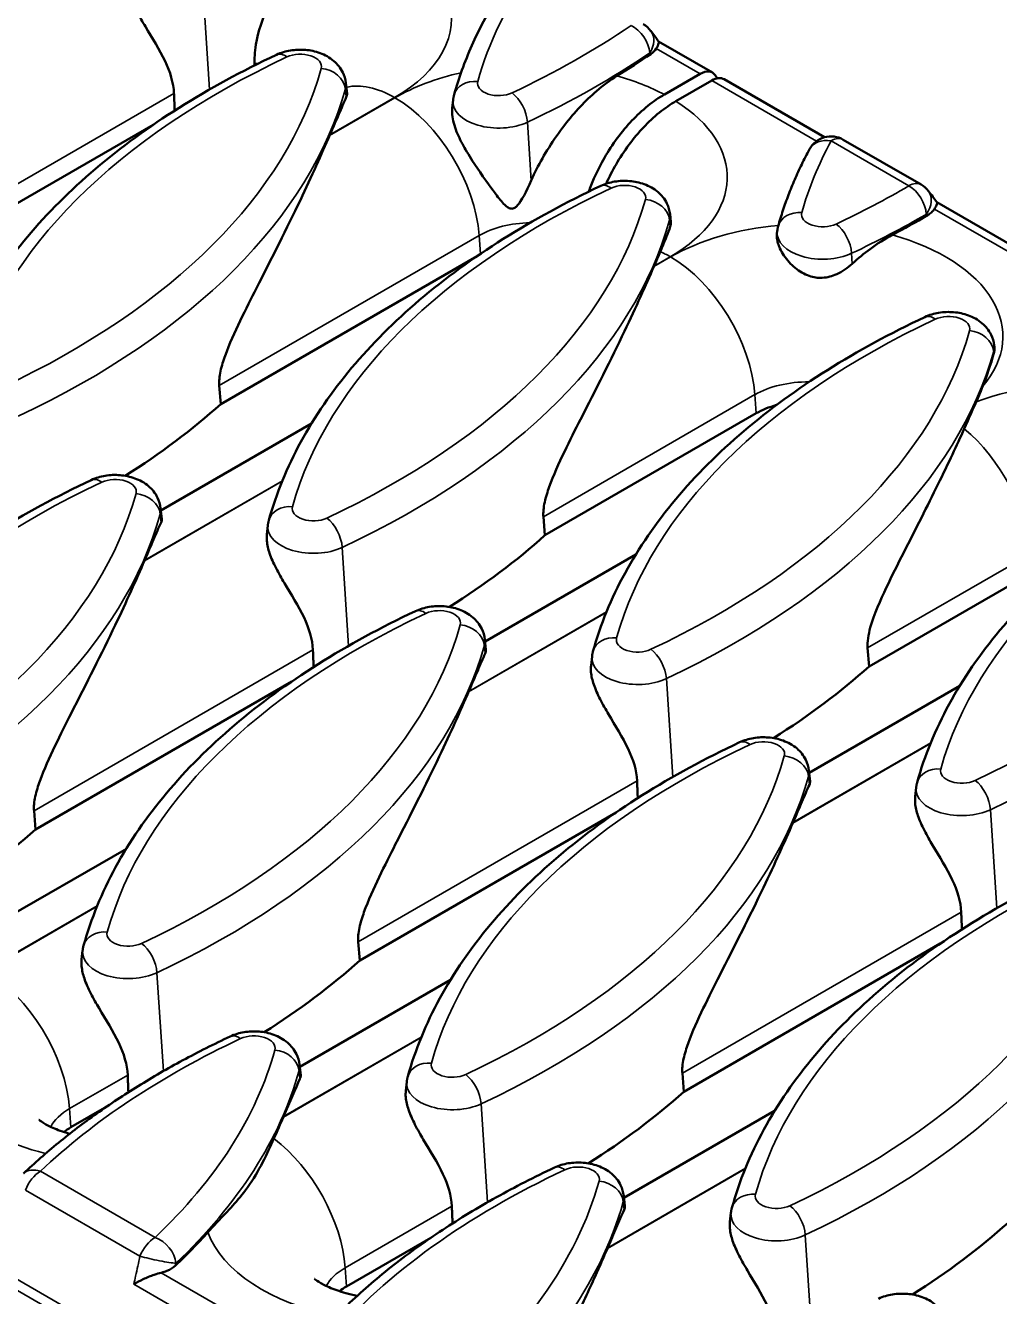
# Model space of a CAD drawing. Header units: millimetres. Extents: x 0 to 1485, y 0 to 1050.
# Drawn here: x 260.83 to 290.58, y 192.82 to 231.64 of the extents above; entities that cross this region are included whole.
import ezdxf

# ---------------------------------------------------------------- set-up
doc = ezdxf.new("R2010")
doc.units = ezdxf.units.MM
doc.header["$LTSCALE"] = 2.5
doc.layers.add('Sichtbar (ISO)', color=7, linetype='Continuous', lineweight=50)
doc.layers.add('Sichtbar schmal (ISO)', color=7, linetype='Continuous', lineweight=35)

msp = doc.modelspace()

# ---------------------------------------------------------------- linework, layer by layer
at = {"layer": 'Sichtbar (ISO)'}
for p, q in [((281.815, 230.198), (280.166, 231.15)), ((270.62, 229.877), (270.654, 229.56)), ((280.345, 229.529), (281.44, 230.161)), ((281.794, 229.957), (280.699, 229.325)), ((281.899, 230.12), (281.967, 230.023)), ((285.236, 228.223), (282.169, 229.994)), ((273.893, 229.359), (273.868, 229.123)), ((264.73, 228.6), (256.899, 224.079)), ((285.811, 228.15), (288.189, 226.777)), ((294.517, 222.864), (288.669, 226.241)), ((280.52, 225.872), (280.545, 225.639)), ((283.793, 225.354), (283.785, 225.284)), ((274.629, 224.595), (266.798, 220.074)), ((290.419, 221.868), (290.425, 221.809)), ((266.798, 220.074), (266.753, 220.641)), ((283.149, 219.794), (276.698, 216.07)), ((264.97, 216.828), (269.572, 219.485)), ((264.963, 216.891), (264.997, 216.574)), ((276.698, 216.07), (276.652, 216.637)), ((268.236, 216.372), (268.207, 216.098)), ((274.869, 212.824), (279.471, 215.48)), ((291.567, 214.934), (286.597, 212.065)), ((274.863, 212.886), (274.897, 212.569)), ((278.136, 212.368), (278.106, 212.093)), ((286.597, 212.065), (286.552, 212.632)), ((268.972, 211.609), (261.142, 207.088)), ((284.769, 208.819), (289.371, 211.476)), ((284.762, 208.882), (284.796, 208.564)), ((288.035, 208.363), (288.006, 208.088)), ((261.142, 207.088), (261.096, 207.655)), ((278.872, 207.605), (271.041, 203.084)), ((259.313, 203.842), (263.915, 206.499)), ((271.041, 203.084), (270.995, 203.65)), ((288.771, 203.6), (280.941, 199.079)), ((262.579, 203.386), (262.55, 203.111)), ((269.213, 199.837), (273.814, 202.494)), ((269.206, 199.9), (269.24, 199.583)), ((280.941, 199.079), (280.895, 199.646)), ((272.479, 199.382), (272.449, 199.107)), ((263.315, 198.623), (262.222, 197.992)), ((279.112, 195.833), (283.714, 198.489)), ((279.105, 195.895), (279.139, 195.578)), ((282.378, 195.377), (282.349, 195.102)), ((273.215, 194.618), (270.64, 193.132))]:
    msp.add_line(p, q, dxfattribs=at)
for centre, start, end in [((279.328, 231.026), 36.1438, 60), ((285.436, 227.5), 60, 151.6433), ((287.814, 226.127), 37.2261, 60)]:
    msp.add_arc(centre, 0.75, start, end, dxfattribs=at)
for centre, major_axis, ratio, start_param, end_param in [((201.866, 274.884), (87.587, -70.08), 0.214138, 0.662154, 0.667728), ((258.461, 241.197), (28.061, 0), 0.57735, 5.528256, 5.583454), ((281.44, 229.548), (0.375, 0.65), 0.57735, 6.021386, 7.068583), ((281.794, 229.344), (0.375, 0.65), 0.57735, 0, 0.785398), ((242.905, 232.215), (28.061, 0), 0.57735, 6.037665, 6.038748), ((212.63, 267.539), (86.895, -69.628), 0.213565, 0.699971, 0.705769), ((268.361, 237.192), (28.061, 0), 0.57735, 5.453385, 5.506639), ((252.805, 228.21), (28.061, 0), 0.57735, 6.037665, 6.038748), ((262.704, 224.206), (28.061, 0), 0.57735, 6.029509, 6.060074), ((242.905, 228.949), (28.411, 0), 0.57735, 5.542918, 5.711515), ((284.74, 218.876), (-2.25, 0), 0.57735, 5.157194, 5.497787), ((252.805, 224.944), (28.411, 0), 0.57735, 5.542918, 5.711515), ((237.248, 219.229), (28.061, 0), 0.57735, 6.037665, 6.038748), ((262.704, 220.94), (28.411, 0), 0.57735, 5.542918, 5.711515), ((247.148, 215.224), (28.061, 0), 0.57735, 6.037665, 6.038748), ((257.047, 211.219), (28.061, 0), 0.57735, 6.037665, 6.038748), ((237.248, 215.963), (28.411, 0), 0.57735, 5.542918, 5.711515), ((247.148, 211.958), (28.411, 0), 0.57735, 5.542918, 5.711515), ((257.047, 207.953), (28.411, 0), 0.57735, 5.542918, 5.711515), ((263.813, 197.074), (-2.25, 0), 0.57735, 5.497787, 5.645887), ((241.491, 202.238), (28.061, 0), 0.57735, 6.037665, 6.038748), ((266.947, 203.949), (28.411, 0), 0.57735, 5.542918, 5.711515), ((241.491, 202.238), (28.061, 0), 0.57735, 5.733068, 5.805354), ((251.39, 198.233), (28.061, 0), 0.57735, 6.037665, 6.038748), ((272.231, 192.213), (-2.25, 0), 0.57735, 5.497787, 5.645887)]:
    msp.add_ellipse(centre, major_axis=major_axis, ratio=ratio, start_param=start_param, end_param=end_param, dxfattribs=at)
for points, knots in [([(267.832, 230.474), (267.829, 230.556), (267.83, 230.639), (267.841, 230.832), (267.854, 230.941), (267.938, 231.446), (268.076, 231.857), (268.462, 232.735), (268.756, 233.249), (269.389, 234.107), (269.696, 234.447), (270.122, 234.821), (270.236, 234.911), (270.348, 234.991)], [-1.389277, -1.389277, -1.389277, -1.389277, -1.324726, -1.324726, -1.243618, -1.243618, -0.955277, -0.955277, -0.588342, -0.588342, -0.290345, -0.290345, -0.182575, -0.182575, -0.182575, -0.182575]), ([(263.964, 233.088), (263.958, 233.025), (263.957, 232.958), (263.974, 232.765), (264.006, 232.634), (264.095, 232.369), (264.165, 232.213), (264.324, 231.9), (264.414, 231.744), (264.703, 231.255), (264.929, 230.901), (265.254, 230.219), (265.356, 229.887), (265.37, 229.563)], [3.8013839, 3.8013839, 3.8013839, 3.8013839, 3.8486369, 3.8486369, 3.9329934, 3.9329934, 4.0314686, 4.0314686, 4.1299438, 4.1299438, 4.3729414, 4.3729414, 4.5970062, 4.5970062, 4.5970062, 4.5970062]), ([(273.923, 229.516), (273.994, 229.77), (274.075, 230.023), (274.256, 230.526), (274.356, 230.776), (274.575, 231.272), (274.695, 231.518), (274.952, 232.005), (275.09, 232.247), (275.385, 232.725), (275.541, 232.962), (275.706, 233.196)], [5.6570493, 5.6570493, 5.6570493, 5.6570493, 5.7025845, 5.7025845, 5.7481196, 5.7481196, 5.7936548, 5.7936548, 5.83919, 5.83919, 5.8847252, 5.8847252, 5.8847252, 5.8847252]), ([(280.169, 231.145), (280.173, 231.141), (280.175, 231.135), (280.178, 231.105), (280.169, 231.069), (280.133, 230.993), (280.118, 230.966), (280.099, 230.935)], [0.0693221, 0.0693221, 0.0693221, 0.0693221, 0.0932928, 0.0932928, 0.1675174, 0.1675174, 0.2018572, 0.2018572, 0.2018572, 0.2018572]), ([(258.367, 220.534), (258.593, 221.348), (258.922, 222.149), (259.77, 223.704), (260.289, 224.458), (261.504, 225.907), (262.199, 226.602), (263.748, 227.919), (264.602, 228.542), (266.451, 229.706), (267.446, 230.247), (268.501, 230.743)], [5.6570493, 5.6570493, 5.6570493, 5.6570493, 5.8027839, 5.8027839, 5.9485186, 5.9485186, 6.0942532, 6.0942532, 6.2399879, 6.2399879, 6.3857225, 6.3857225, 6.3857225, 6.3857225]), ([(268.501, 230.743), (268.639, 230.808), (268.781, 230.848), (269.075, 230.898), (269.229, 230.904), (269.534, 230.879), (269.685, 230.848), (269.978, 230.741), (270.122, 230.665), (270.358, 230.462), (270.455, 230.348), (270.573, 230.106), (270.608, 229.994), (270.62, 229.877)], [0.102537, 0.102537, 0.102537, 0.102537, 0.502627, 0.502627, 0.927097, 0.927097, 1.350551, 1.350551, 1.766423, 1.766423, 2.082244, 2.082244, 2.294291, 2.294291, 2.294291, 2.294291]), ([(280.099, 230.935), (280.098, 230.933), (280.097, 230.931), (280.058, 230.869), (280, 230.812), (279.928, 230.763)], [0.16396772, 0.16396772, 0.16396772, 0.16396772, 0.16605226, 0.16605226, 0.23275733, 0.23275733, 0.23275733, 0.23275733]), ([(276.28, 226.903), (276.333, 227.025), (276.389, 227.142), (276.661, 227.677), (276.951, 228.147), (277.605, 228.989), (277.933, 229.34), (278.481, 229.812), (278.69, 229.967), (278.899, 230.095)], [-1.0303848, -1.0303848, -1.0303848, -1.0303848, -0.9394795, -0.9394795, -0.5900259, -0.5900259, -0.2890979, -0.2890979, -0.1057316, -0.1057316, -0.1057316, -0.1057316]), ([(270.132, 228.294), (270.23, 228.521), (270.32, 228.732), (270.482, 229.111), (270.56, 229.291), (270.631, 229.449)], [5.6696828, 5.6696828, 5.6696828, 5.6696828, 5.9076607, 5.9076607, 6.1399115, 6.1399115, 6.1399115, 6.1399115]), ([(273.893, 229.359), (273.894, 229.369), (273.896, 229.38), (273.899, 229.401), (273.9, 229.412), (273.904, 229.433), (273.906, 229.444), (273.91, 229.464), (273.913, 229.475), (273.918, 229.495), (273.92, 229.506), (273.923, 229.516)], [5.5596905, 5.5596905, 5.5596905, 5.5596905, 5.57916226, 5.57916226, 5.59863402, 5.59863402, 5.61810578, 5.61810578, 5.63757754, 5.63757754, 5.6570493, 5.6570493, 5.6570493, 5.6570493]), ([(278.039, 226.565), (278.085, 226.695), (278.137, 226.829), (278.292, 227.184), (278.404, 227.404), (278.63, 227.795), (278.764, 228.002), (279.054, 228.392), (279.209, 228.575), (279.504, 228.886), (279.671, 229.043), (280.012, 229.318), (280.186, 229.437), (280.345, 229.529)], [2.4882443, 2.4882443, 2.4882443, 2.4882443, 2.568851, 2.568851, 2.7041824, 2.7041824, 2.8396064, 2.8396064, 2.9750303, 2.9750303, 3.1103698, 3.1103698, 3.2457094, 3.2457094, 3.2457094, 3.2457094]), ([(273.868, 229.123), (273.858, 229.036), (273.861, 228.945), (273.897, 228.679), (273.953, 228.504), (274.1, 228.163), (274.184, 228.003), (274.386, 227.656), (274.505, 227.47), (274.872, 226.922), (275.098, 226.611), (275.326, 226.316), (275.419, 226.206), (275.538, 226.101), (275.572, 226.077), (275.622, 226.053), (275.643, 226.046), (275.683, 226.041), (275.701, 226.042), (275.741, 226.051), (275.761, 226.061), (275.806, 226.089), (275.833, 226.113), (275.983, 226.282), (276.132, 226.566), (276.28, 226.903)], [-1.06403, -1.06403, -1.06403, -1.06403, -1.019255, -1.019255, -0.938399, -0.938399, -0.865995, -0.865995, -0.779439, -0.779439, -0.602343, -0.602343, -0.466223, -0.466223, -0.401982, -0.401982, -0.3619, -0.3619, -0.32909, -0.32909, -0.291017, -0.291017, -0.238575, -0.238575, -0.013406, -0.013406, -0.013406, -0.013406]), ([(280.699, 229.325), (280.539, 229.233), (280.365, 229.114), (280.024, 228.839), (279.857, 228.682), (279.562, 228.371), (279.407, 228.188), (279.118, 227.797), (278.983, 227.59), (278.765, 227.214), (278.661, 227.011), (278.569, 226.805)], [1.0814189, 1.0814189, 1.0814189, 1.0814189, 1.2167584, 1.2167584, 1.3520979, 1.3520979, 1.4875219, 1.4875219, 1.6229459, 1.6229459, 1.748599, 1.748599, 1.748599, 1.748599]), ([(266.753, 220.641), (266.748, 220.705), (266.749, 220.775), (266.762, 220.923), (266.775, 221.002), (266.826, 221.241), (266.878, 221.404), (267.058, 221.909), (267.224, 222.269), (267.561, 222.971), (267.733, 223.31), (268.347, 224.52), (268.82, 225.448), (269.578, 227.038), (269.881, 227.716), (270.124, 228.277)], [0.001445, 0.001445, 0.001445, 0.001445, 0.046776, 0.046776, 0.093551, 0.093551, 0.187102, 0.187102, 0.417891, 0.417891, 0.64868, 0.64868, 1.339149, 1.339149, 1.926999, 1.926999, 1.926999, 1.926999]), ([(283.823, 225.511), (283.867, 225.671), (283.915, 225.83), (284.02, 226.146), (284.076, 226.304), (284.195, 226.619), (284.259, 226.775), (284.394, 227.087), (284.465, 227.242), (284.615, 227.55), (284.694, 227.704), (284.776, 227.856)], [5.6570493, 5.6570493, 5.6570493, 5.6570493, 5.6856115, 5.6856115, 5.7141736, 5.7141736, 5.7427358, 5.7427358, 5.771298, 5.771298, 5.7998601, 5.7998601, 5.7998601, 5.7998601]), ([(268.266, 216.53), (268.493, 217.344), (268.821, 218.144), (269.669, 219.699), (270.189, 220.454), (271.403, 221.903), (272.098, 222.597), (273.647, 223.914), (274.502, 224.537), (276.351, 225.701), (277.346, 226.243), (278.401, 226.738)], [5.6570493, 5.6570493, 5.6570493, 5.6570493, 5.8027839, 5.8027839, 5.9485186, 5.9485186, 6.0942532, 6.0942532, 6.2399879, 6.2399879, 6.3857225, 6.3857225, 6.3857225, 6.3857225]), ([(278.401, 226.738), (278.539, 226.803), (278.68, 226.844), (278.975, 226.893), (279.128, 226.899), (279.433, 226.874), (279.584, 226.843), (279.878, 226.736), (280.022, 226.661), (280.258, 226.457), (280.355, 226.344), (280.473, 226.101), (280.507, 225.989), (280.52, 225.872)], [0.102537, 0.102537, 0.102537, 0.102537, 0.502627, 0.502627, 0.927097, 0.927097, 1.350551, 1.350551, 1.766423, 1.766423, 2.082244, 2.082244, 2.294291, 2.294291, 2.294291, 2.294291]), ([(288.592, 226.032), (288.592, 226.031), (288.591, 226.031), (288.569, 225.995), (288.539, 225.961), (288.467, 225.896), (288.425, 225.866), (288.378, 225.838)], [0.16309787, 0.16309787, 0.16309787, 0.16309787, 0.16335873, 0.16335873, 0.2027491, 0.2027491, 0.2430421, 0.2430421, 0.2430421, 0.2430421]), ([(288.671, 226.238), (288.677, 226.231), (288.678, 226.219), (288.67, 226.176), (288.654, 226.138), (288.615, 226.069), (288.604, 226.051), (288.592, 226.032)], [0.0653674, 0.0653674, 0.0653674, 0.0653674, 0.10924, 0.10924, 0.1774247, 0.1774247, 0.1988655, 0.1988655, 0.1988655, 0.1988655]), ([(280.221, 224.73), (280.289, 224.89), (280.353, 225.041), (280.452, 225.292), (280.49, 225.393), (280.526, 225.495)], [-0.3549729, -0.3549729, -0.3549729, -0.3549729, -0.1674815, -0.1674815, -0.0396089, -0.0396089, -0.0396089, -0.0396089]), ([(283.785, 225.284), (283.78, 225.238), (283.78, 225.19), (283.79, 225.091), (283.8, 225.039), (283.831, 224.934), (283.85, 224.882), (283.908, 224.756), (283.949, 224.683), (284.092, 224.47), (284.211, 224.34), (284.469, 224.129), (284.614, 224.041), (284.9, 223.944), (285.032, 223.925), (285.322, 223.94), (285.47, 223.981), (285.78, 224.122), (285.942, 224.234), (286.085, 224.363)], [-0.7264993, -0.7264993, -0.7264993, -0.7264993, -0.6847414, -0.6847414, -0.6419442, -0.6419442, -0.5993074, -0.5993074, -0.540875, -0.540875, -0.4264686, -0.4264686, -0.3166645, -0.3166645, -0.2287363, -0.2287363, -0.1289459, -0.1289459, -0.0073887, -0.0073887, -0.0073887, -0.0073887]), ([(283.793, 225.354), (283.794, 225.365), (283.795, 225.375), (283.798, 225.397), (283.8, 225.407), (283.803, 225.428), (283.806, 225.439), (283.81, 225.46), (283.812, 225.47), (283.817, 225.491), (283.82, 225.501), (283.823, 225.511)], [5.5596905, 5.5596905, 5.5596905, 5.5596905, 5.57916226, 5.57916226, 5.59863402, 5.59863402, 5.61810578, 5.61810578, 5.63757754, 5.63757754, 5.6570493, 5.6570493, 5.6570493, 5.6570493]), ([(286.085, 224.363), (286.262, 224.523), (286.442, 224.672), (286.851, 224.975), (287.077, 225.12), (287.303, 225.239)], [-0.4050441, -0.4050441, -0.4050441, -0.4050441, -0.2545143, -0.2545143, -0.0705809, -0.0705809, -0.0705809, -0.0705809]), ([(276.652, 216.637), (276.647, 216.7), (276.648, 216.77), (276.662, 216.918), (276.674, 216.997), (276.726, 217.236), (276.778, 217.4), (276.958, 217.904), (277.124, 218.264), (277.46, 218.966), (277.632, 219.306), (278.246, 220.515), (278.72, 221.443), (279.477, 223.033), (279.78, 223.711), (280.024, 224.273)], [0.001445, 0.001445, 0.001445, 0.001445, 0.046776, 0.046776, 0.093551, 0.093551, 0.187102, 0.187102, 0.417891, 0.417891, 0.64868, 0.64868, 1.339149, 1.339149, 1.926999, 1.926999, 1.926999, 1.926999]), ([(288.3, 222.733), (288.438, 222.798), (288.58, 222.839), (288.874, 222.888), (289.028, 222.894), (289.333, 222.869), (289.484, 222.839), (289.777, 222.731), (289.921, 222.656), (290.157, 222.452), (290.254, 222.339), (290.372, 222.096), (290.407, 221.985), (290.419, 221.868)], [0.102537, 0.102537, 0.102537, 0.102537, 0.502627, 0.502627, 0.927097, 0.927097, 1.350551, 1.350551, 1.766423, 1.766423, 2.082244, 2.082244, 2.294291, 2.294291, 2.294291, 2.294291]), ([(278.166, 212.525), (278.392, 213.339), (278.721, 214.139), (279.569, 215.694), (280.088, 216.449), (281.303, 217.898), (281.998, 218.592), (283.547, 219.91), (284.401, 220.533), (286.25, 221.697), (287.245, 222.238), (288.3, 222.733)], [5.6570493, 5.6570493, 5.6570493, 5.6570493, 5.8027839, 5.8027839, 5.9485186, 5.9485186, 6.0942532, 6.0942532, 6.2399879, 6.2399879, 6.3857225, 6.3857225, 6.3857225, 6.3857225]), ([(290.41, 221.631), (290.415, 221.647), (290.418, 221.662), (290.429, 221.722), (290.43, 221.765), (290.425, 221.809)], [-0.75228557, -0.75228557, -0.75228557, -0.75228557, -0.73595629, -0.73595629, -0.69003571, -0.69003571, -0.69003571, -0.69003571]), ([(286.552, 212.632), (286.545, 212.719), (286.549, 212.822), (286.581, 213.036), (286.607, 213.148), (286.751, 213.659), (286.952, 214.104), (287.292, 214.825), (287.473, 215.185), (287.836, 215.9), (288.018, 216.256), (288.546, 217.3), (288.872, 217.965), (289.267, 218.802), (289.388, 219.065), (289.505, 219.323)], [2.806915, 2.806915, 2.806915, 2.806915, 2.868611, 2.868611, 2.93175, 2.93175, 3.18696, 3.18696, 3.441969, 3.441969, 3.696979, 3.696979, 4.206998, 4.206998, 4.440103, 4.440103, 4.440103, 4.440103]), ([(288.065, 208.52), (288.292, 209.334), (288.62, 210.135), (289.468, 211.69), (289.988, 212.444), (291.202, 213.893), (291.897, 214.588), (293.446, 215.905), (294.301, 216.528), (296.15, 217.692), (297.145, 218.233), (298.2, 218.729)], [5.6570493, 5.6570493, 5.6570493, 5.6570493, 5.8027839, 5.8027839, 5.9485186, 5.9485186, 6.0942532, 6.0942532, 6.2399879, 6.2399879, 6.3857225, 6.3857225, 6.3857225, 6.3857225]), ([(262.844, 217.757), (262.983, 217.821), (263.124, 217.862), (263.419, 217.912), (263.572, 217.918), (263.877, 217.893), (264.028, 217.862), (264.321, 217.754), (264.465, 217.679), (264.701, 217.476), (264.798, 217.362), (264.916, 217.12), (264.951, 217.008), (264.963, 216.891)], [0.102537, 0.102537, 0.102537, 0.102537, 0.502627, 0.502627, 0.927097, 0.927097, 1.350551, 1.350551, 1.766423, 1.766423, 2.082244, 2.082244, 2.294291, 2.294291, 2.294291, 2.294291]), ([(252.71, 207.548), (252.937, 208.362), (253.265, 209.163), (254.113, 210.718), (254.632, 211.472), (255.847, 212.921), (256.542, 213.616), (258.091, 214.933), (258.945, 215.556), (260.794, 216.72), (261.789, 217.261), (262.844, 217.757)], [5.6570493, 5.6570493, 5.6570493, 5.6570493, 5.8027839, 5.8027839, 5.9485186, 5.9485186, 6.0942532, 6.0942532, 6.2399879, 6.2399879, 6.3857225, 6.3857225, 6.3857225, 6.3857225]), ([(264.475, 215.308), (264.573, 215.535), (264.663, 215.746), (264.825, 216.125), (264.903, 216.305), (264.975, 216.462)], [5.6696828, 5.6696828, 5.6696828, 5.6696828, 5.9076607, 5.9076607, 6.1399115, 6.1399115, 6.1399115, 6.1399115]), ([(268.236, 216.372), (268.237, 216.383), (268.239, 216.394), (268.242, 216.415), (268.243, 216.426), (268.247, 216.447), (268.249, 216.457), (268.254, 216.478), (268.256, 216.489), (268.261, 216.509), (268.264, 216.519), (268.266, 216.53)], [5.5596905, 5.5596905, 5.5596905, 5.5596905, 5.57916226, 5.57916226, 5.59863402, 5.59863402, 5.61810578, 5.61810578, 5.63757754, 5.63757754, 5.6570493, 5.6570493, 5.6570493, 5.6570493]), ([(268.207, 216.098), (268.2, 216.034), (268.2, 215.967), (268.217, 215.774), (268.248, 215.643), (268.338, 215.378), (268.407, 215.222), (268.567, 214.909), (268.657, 214.753), (268.946, 214.264), (269.172, 213.91), (269.496, 213.228), (269.599, 212.897), (269.613, 212.572)], [3.8013839, 3.8013839, 3.8013839, 3.8013839, 3.8486369, 3.8486369, 3.9329934, 3.9329934, 4.0314686, 4.0314686, 4.1299438, 4.1299438, 4.3729414, 4.3729414, 4.5970062, 4.5970062, 4.5970062, 4.5970062]), ([(261.096, 207.655), (261.091, 207.719), (261.092, 207.789), (261.105, 207.937), (261.118, 208.016), (261.17, 208.255), (261.221, 208.418), (261.401, 208.922), (261.567, 209.283), (261.904, 209.985), (262.076, 210.324), (262.69, 211.534), (263.163, 212.462), (263.921, 214.052), (264.224, 214.73), (264.468, 215.291)], [0.001445, 0.001445, 0.001445, 0.001445, 0.046776, 0.046776, 0.093551, 0.093551, 0.187102, 0.187102, 0.417891, 0.417891, 0.64868, 0.64868, 1.339149, 1.339149, 1.926999, 1.926999, 1.926999, 1.926999]), ([(272.744, 213.752), (272.882, 213.817), (273.023, 213.858), (273.318, 213.907), (273.471, 213.913), (273.776, 213.888), (273.927, 213.857), (274.221, 213.75), (274.365, 213.674), (274.601, 213.471), (274.698, 213.358), (274.816, 213.115), (274.85, 213.003), (274.863, 212.886)], [0.102537, 0.102537, 0.102537, 0.102537, 0.502627, 0.502627, 0.927097, 0.927097, 1.350551, 1.350551, 1.766423, 1.766423, 2.082244, 2.082244, 2.294291, 2.294291, 2.294291, 2.294291]), ([(262.61, 203.543), (262.836, 204.357), (263.164, 205.158), (264.012, 206.713), (264.532, 207.467), (265.746, 208.916), (266.441, 209.611), (267.991, 210.928), (268.845, 211.551), (270.694, 212.715), (271.689, 213.256), (272.744, 213.752)], [5.6570493, 5.6570493, 5.6570493, 5.6570493, 5.8027839, 5.8027839, 5.9485186, 5.9485186, 6.0942532, 6.0942532, 6.2399879, 6.2399879, 6.3857225, 6.3857225, 6.3857225, 6.3857225]), ([(274.374, 211.303), (274.472, 211.53), (274.562, 211.741), (274.725, 212.12), (274.803, 212.3), (274.874, 212.458)], [5.6696828, 5.6696828, 5.6696828, 5.6696828, 5.9076607, 5.9076607, 6.1399115, 6.1399115, 6.1399115, 6.1399115]), ([(278.136, 212.368), (278.137, 212.378), (278.138, 212.389), (278.141, 212.41), (278.143, 212.421), (278.147, 212.442), (278.149, 212.453), (278.153, 212.474), (278.155, 212.484), (278.16, 212.504), (278.163, 212.515), (278.166, 212.525)], [5.5596905, 5.5596905, 5.5596905, 5.5596905, 5.57916226, 5.57916226, 5.59863402, 5.59863402, 5.61810578, 5.61810578, 5.63757754, 5.63757754, 5.6570493, 5.6570493, 5.6570493, 5.6570493]), ([(278.106, 212.093), (278.1, 212.029), (278.099, 211.962), (278.116, 211.769), (278.148, 211.639), (278.237, 211.374), (278.307, 211.217), (278.467, 210.905), (278.556, 210.749), (278.845, 210.259), (279.071, 209.905), (279.396, 209.223), (279.499, 208.892), (279.512, 208.567)], [3.8013839, 3.8013839, 3.8013839, 3.8013839, 3.8486369, 3.8486369, 3.9329934, 3.9329934, 4.0314686, 4.0314686, 4.1299438, 4.1299438, 4.3729414, 4.3729414, 4.5970062, 4.5970062, 4.5970062, 4.5970062]), ([(270.995, 203.65), (270.99, 203.714), (270.991, 203.784), (271.005, 203.932), (271.018, 204.011), (271.069, 204.25), (271.121, 204.413), (271.301, 204.918), (271.467, 205.278), (271.804, 205.98), (271.976, 206.32), (272.59, 207.529), (273.063, 208.457), (273.82, 210.047), (274.123, 210.725), (274.367, 211.286)], [0.001445, 0.001445, 0.001445, 0.001445, 0.046776, 0.046776, 0.093551, 0.093551, 0.187102, 0.187102, 0.417891, 0.417891, 0.64868, 0.64868, 1.339149, 1.339149, 1.926999, 1.926999, 1.926999, 1.926999]), ([(272.509, 199.539), (272.736, 200.353), (273.064, 201.153), (273.912, 202.708), (274.431, 203.463), (275.646, 204.912), (276.341, 205.606), (277.89, 206.924), (278.744, 207.546), (280.593, 208.711), (281.588, 209.252), (282.643, 209.747)], [5.6570493, 5.6570493, 5.6570493, 5.6570493, 5.8027839, 5.8027839, 5.9485186, 5.9485186, 6.0942532, 6.0942532, 6.2399879, 6.2399879, 6.3857225, 6.3857225, 6.3857225, 6.3857225]), ([(282.643, 209.747), (282.781, 209.812), (282.923, 209.853), (283.218, 209.902), (283.371, 209.908), (283.676, 209.883), (283.827, 209.852), (284.12, 209.745), (284.264, 209.67), (284.5, 209.466), (284.597, 209.353), (284.715, 209.11), (284.75, 208.998), (284.762, 208.882)], [0.102537, 0.102537, 0.102537, 0.102537, 0.502627, 0.502627, 0.927097, 0.927097, 1.350551, 1.350551, 1.766423, 1.766423, 2.082244, 2.082244, 2.294291, 2.294291, 2.294291, 2.294291]), ([(284.274, 207.299), (284.372, 207.525), (284.462, 207.736), (284.624, 208.115), (284.702, 208.296), (284.774, 208.453)], [5.6696828, 5.6696828, 5.6696828, 5.6696828, 5.9076607, 5.9076607, 6.1399115, 6.1399115, 6.1399115, 6.1399115]), ([(288.035, 208.363), (288.036, 208.374), (288.038, 208.384), (288.041, 208.406), (288.042, 208.416), (288.046, 208.437), (288.048, 208.448), (288.053, 208.469), (288.055, 208.479), (288.06, 208.5), (288.063, 208.51), (288.065, 208.52)], [5.5596905, 5.5596905, 5.5596905, 5.5596905, 5.57916226, 5.57916226, 5.59863402, 5.59863402, 5.61810578, 5.61810578, 5.63757754, 5.63757754, 5.6570493, 5.6570493, 5.6570493, 5.6570493]), ([(288.006, 208.088), (287.999, 208.025), (287.999, 207.957), (288.016, 207.764), (288.047, 207.634), (288.137, 207.369), (288.206, 207.212), (288.366, 206.9), (288.456, 206.744), (288.745, 206.254), (288.971, 205.9), (289.295, 205.219), (289.398, 204.887), (289.411, 204.563)], [3.8013839, 3.8013839, 3.8013839, 3.8013839, 3.8486369, 3.8486369, 3.9329934, 3.9329934, 4.0314686, 4.0314686, 4.1299438, 4.1299438, 4.3729414, 4.3729414, 4.5970062, 4.5970062, 4.5970062, 4.5970062]), ([(280.895, 199.646), (280.89, 199.71), (280.891, 199.779), (280.904, 199.927), (280.917, 200.006), (280.969, 200.246), (281.02, 200.409), (281.2, 200.913), (281.366, 201.274), (281.703, 201.975), (281.875, 202.315), (282.489, 203.525), (282.962, 204.452), (283.72, 206.042), (284.023, 206.721), (284.267, 207.282)], [0.001445, 0.001445, 0.001445, 0.001445, 0.046776, 0.046776, 0.093551, 0.093551, 0.187102, 0.187102, 0.417891, 0.417891, 0.64868, 0.64868, 1.339149, 1.339149, 1.926999, 1.926999, 1.926999, 1.926999]), ([(282.409, 195.534), (282.635, 196.348), (282.963, 197.149), (283.811, 198.703), (284.331, 199.458), (285.545, 200.907), (286.24, 201.601), (287.79, 202.919), (288.644, 203.542), (290.493, 204.706), (291.488, 205.247), (292.543, 205.742)], [5.6570493, 5.6570493, 5.6570493, 5.6570493, 5.8027839, 5.8027839, 5.9485186, 5.9485186, 6.0942532, 6.0942532, 6.2399879, 6.2399879, 6.3857225, 6.3857225, 6.3857225, 6.3857225]), ([(262.579, 203.386), (262.581, 203.397), (262.582, 203.408), (262.585, 203.429), (262.587, 203.44), (262.59, 203.461), (262.592, 203.471), (262.597, 203.492), (262.599, 203.502), (262.604, 203.523), (262.607, 203.533), (262.61, 203.543)], [5.5596905, 5.5596905, 5.5596905, 5.5596905, 5.57916226, 5.57916226, 5.59863402, 5.59863402, 5.61810578, 5.61810578, 5.63757754, 5.63757754, 5.6570493, 5.6570493, 5.6570493, 5.6570493]), ([(262.55, 203.111), (262.543, 203.048), (262.543, 202.981), (262.56, 202.788), (262.591, 202.657), (262.681, 202.392), (262.75, 202.236), (262.91, 201.923), (263, 201.767), (263.289, 201.278), (263.515, 200.923), (263.84, 200.242), (263.942, 199.91), (263.956, 199.586)], [3.8013839, 3.8013839, 3.8013839, 3.8013839, 3.8486369, 3.8486369, 3.9329934, 3.9329934, 4.0314686, 4.0314686, 4.1299438, 4.1299438, 4.3729414, 4.3729414, 4.5970062, 4.5970062, 4.5970062, 4.5970062]), ([(260.775, 196.579), (261.113, 196.9), (261.468, 197.213), (262.214, 197.824), (262.605, 198.122), (263.418, 198.7), (263.841, 198.98), (264.718, 199.523), (265.172, 199.785), (266.109, 200.29), (266.591, 200.533), (267.087, 200.766)], [6.0432381, 6.0432381, 6.0432381, 6.0432381, 6.1117349, 6.1117349, 6.1802318, 6.1802318, 6.2487287, 6.2487287, 6.3172256, 6.3172256, 6.3857225, 6.3857225, 6.3857225, 6.3857225]), ([(267.087, 200.766), (267.225, 200.83), (267.367, 200.871), (267.661, 200.921), (267.815, 200.927), (268.119, 200.902), (268.271, 200.871), (268.564, 200.763), (268.708, 200.688), (268.944, 200.485), (269.041, 200.371), (269.159, 200.129), (269.193, 200.017), (269.206, 199.9)], [0.102537, 0.102537, 0.102537, 0.102537, 0.502627, 0.502627, 0.927097, 0.927097, 1.350551, 1.350551, 1.766423, 1.766423, 2.082244, 2.082244, 2.294291, 2.294291, 2.294291, 2.294291]), ([(272.479, 199.382), (272.48, 199.392), (272.481, 199.403), (272.484, 199.424), (272.486, 199.435), (272.49, 199.456), (272.492, 199.466), (272.496, 199.487), (272.499, 199.498), (272.504, 199.518), (272.506, 199.528), (272.509, 199.539)], [5.5596905, 5.5596905, 5.5596905, 5.5596905, 5.57916226, 5.57916226, 5.59863402, 5.59863402, 5.61810578, 5.61810578, 5.63757754, 5.63757754, 5.6570493, 5.6570493, 5.6570493, 5.6570493]), ([(272.45, 199.107), (272.443, 199.043), (272.442, 198.976), (272.459, 198.783), (272.491, 198.652), (272.58, 198.388), (272.65, 198.231), (272.81, 197.918), (272.899, 197.762), (273.188, 197.273), (273.414, 196.919), (273.739, 196.237), (273.842, 195.906), (273.855, 195.581)], [3.8013839, 3.8013839, 3.8013839, 3.8013839, 3.8486369, 3.8486369, 3.9329934, 3.9329934, 4.0314686, 4.0314686, 4.1299438, 4.1299438, 4.3729414, 4.3729414, 4.5970062, 4.5970062, 4.5970062, 4.5970062]), ([(261.246, 198.224), (261.246, 198.224), (261.247, 198.224), (261.257, 198.214), (261.296, 198.18), (261.437, 198.09), (261.539, 198.033), (261.806, 197.914), (261.975, 197.852), (262.172, 197.795), (262.177, 197.794), (262.182, 197.792)], [1.3105354, 1.3105354, 1.3105354, 1.3105354, 1.3373086, 1.3373086, 1.5192653, 1.5192653, 1.6994715, 1.6994715, 1.8924441, 1.8924441, 1.8975451, 1.8975451, 1.8975451, 1.8975451]), ([(266.409, 194.788), (266.508, 194.898), (266.602, 195), (267.017, 195.44), (267.316, 195.74), (267.982, 196.67), (268.214, 197.18), (268.422, 197.644)], [-0.9135581, -0.9135581, -0.9135581, -0.9135581, -0.8143783, -0.8143783, -0.4533026, -0.4533026, 0, 0, 0, 0]), ([(276.987, 196.761), (277.125, 196.826), (277.266, 196.867), (277.561, 196.916), (277.714, 196.922), (278.019, 196.897), (278.17, 196.866), (278.464, 196.759), (278.607, 196.684), (278.843, 196.48), (278.94, 196.367), (279.059, 196.124), (279.093, 196.012), (279.105, 195.895)], [0.102537, 0.102537, 0.102537, 0.102537, 0.502627, 0.502627, 0.927097, 0.927097, 1.350551, 1.350551, 1.766423, 1.766423, 2.082244, 2.082244, 2.294291, 2.294291, 2.294291, 2.294291]), ([(269.57, 191.422), (269.932, 191.838), (270.324, 192.244), (271.162, 193.033), (271.609, 193.417), (272.554, 194.158), (273.053, 194.516), (274.099, 195.206), (274.645, 195.537), (275.784, 196.171), (276.375, 196.474), (276.987, 196.761)], [5.9633841, 5.9633841, 5.9633841, 5.9633841, 6.0478518, 6.0478518, 6.1323195, 6.1323195, 6.2167872, 6.2167872, 6.3012549, 6.3012549, 6.3857225, 6.3857225, 6.3857225, 6.3857225]), ([(278.617, 194.312), (278.711, 194.53), (278.798, 194.733), (278.961, 195.115), (279.042, 195.303), (279.117, 195.467)], [1.8806918, 1.8806918, 1.8806918, 1.8806918, 2.1093529, 2.1093529, 2.3506664, 2.3506664, 2.3506664, 2.3506664]), ([(282.378, 195.377), (282.38, 195.388), (282.381, 195.398), (282.384, 195.42), (282.386, 195.43), (282.389, 195.451), (282.391, 195.462), (282.396, 195.483), (282.398, 195.493), (282.403, 195.514), (282.406, 195.524), (282.409, 195.534)], [5.5596905, 5.5596905, 5.5596905, 5.5596905, 5.57916226, 5.57916226, 5.59863402, 5.59863402, 5.61810578, 5.61810578, 5.63757754, 5.63757754, 5.6570493, 5.6570493, 5.6570493, 5.6570493]), ([(282.349, 195.102), (282.342, 195.038), (282.342, 194.971), (282.359, 194.778), (282.39, 194.648), (282.48, 194.383), (282.549, 194.226), (282.709, 193.914), (282.799, 193.758), (283.088, 193.268), (283.314, 192.914), (283.638, 192.233), (283.741, 191.901), (283.755, 191.577)], [3.8013839, 3.8013839, 3.8013839, 3.8013839, 3.8486369, 3.8486369, 3.9329934, 3.9329934, 4.0314686, 4.0314686, 4.1299438, 4.1299438, 4.3729414, 4.3729414, 4.5970062, 4.5970062, 4.5970062, 4.5970062]), ([(277.594, 192.072), (277.824, 192.551), (278.038, 193.011), (278.368, 193.743), (278.494, 194.03), (278.61, 194.295)], [1.1724592, 1.1724592, 1.1724592, 1.1724592, 1.5671437, 1.5671437, 1.8461985, 1.8461985, 1.8461985, 1.8461985]), ([(265.412, 193.768), (265.345, 193.705), (265.257, 193.65), (265.1, 193.584), (265.043, 193.565), (264.983, 193.551)], [0, 0, 0, 0, 0.0768611, 0.0768611, 0.1163336, 0.1163336, 0.1163336, 0.1163336]), ([(264.983, 193.551), (264.913, 193.534), (264.84, 193.513), (264.652, 193.449), (264.538, 193.402), (264.329, 193.304), (264.233, 193.252), (264.146, 193.2), (264.145, 193.199), (264.144, 193.199)], [0.1046372, 0.1046372, 0.1046372, 0.1046372, 0.1502849, 0.1502849, 0.2231872, 0.2231872, 0.2936553, 0.2936553, 0.2943519, 0.2943519, 0.2943519, 0.2943519]), ([(269.664, 193.364), (269.664, 193.364), (269.665, 193.363), (269.679, 193.35), (269.722, 193.314), (269.869, 193.221), (269.974, 193.164), (270.248, 193.045), (270.42, 192.983), (270.725, 192.897), (270.842, 192.868), (270.964, 192.843)], [1.3105354, 1.3105354, 1.3105354, 1.3105354, 1.3469607, 1.3469607, 1.528198, 1.528198, 1.708814, 1.708814, 1.9026048, 1.9026048, 2.0115504, 2.0115504, 2.0115504, 2.0115504]), ([(286.886, 192.756), (287.024, 192.821), (287.166, 192.862), (287.46, 192.911), (287.614, 192.917), (287.918, 192.892), (288.07, 192.861), (288.363, 192.754), (288.507, 192.679), (288.743, 192.475), (288.84, 192.362), (288.958, 192.119), (288.992, 192.008), (289.005, 191.891)], [0.102537, 0.102537, 0.102537, 0.102537, 0.502627, 0.502627, 0.927097, 0.927097, 1.350551, 1.350551, 1.766423, 1.766423, 2.082244, 2.082244, 2.294291, 2.294291, 2.294291, 2.294291])]:
    msp.add_open_spline(points, degree=3, knots=knots, dxfattribs=at)
for points, degree in [([(267.835, 230.42), (267.834, 230.438), (267.833, 230.456), (267.832, 230.474)], 3), ([(265.37, 229.563), (265.381, 229.303), (265.392, 229.039)], 2), ([(270.631, 229.449), (270.65, 229.489), (270.657, 229.527), (270.654, 229.56)], 3), ([(280.526, 225.495), (280.543, 225.545), (280.549, 225.594), (280.545, 225.639)], 3), ([(280.031, 224.29), (280.098, 224.444), (280.161, 224.591), (280.221, 224.73)], 3), ([(290.069, 220.621), (290.193, 220.937), (290.309, 221.269), (290.41, 221.631)], 3), ([(289.505, 219.323), (289.636, 219.613), (289.754, 219.89), (289.867, 220.14)], 3), ([(264.975, 216.462), (264.993, 216.503), (265.001, 216.541), (264.997, 216.574)], 3), ([(269.613, 212.572), (269.623, 212.312), (269.634, 212.048)], 2), ([(274.874, 212.458), (274.892, 212.498), (274.9, 212.536), (274.897, 212.569)], 3), ([(279.512, 208.567), (279.523, 208.308), (279.534, 208.043)], 2), ([(284.774, 208.453), (284.792, 208.493), (284.8, 208.532), (284.796, 208.564)], 3), ([(289.411, 204.563), (289.422, 204.303), (289.433, 204.038)], 2), ([(263.956, 199.586), (263.966, 199.326), (263.978, 199.061)], 2), ([(269.217, 199.471), (269.235, 199.512), (269.243, 199.55), (269.24, 199.583)], 3), ([(268.718, 198.317), (268.916, 198.777), (269.082, 199.173), (269.217, 199.471)], 3), ([(268.422, 197.644), (268.524, 197.874), (268.62, 198.094), (268.71, 198.3)], 3), ([(273.855, 195.581), (273.866, 195.321), (273.877, 195.057)], 2), ([(279.117, 195.467), (279.135, 195.507), (279.143, 195.545), (279.139, 195.578)], 3)]:
    msp.add_open_spline(points, degree=degree, dxfattribs=at)
at = {"layer": 'Sichtbar schmal (ISO)'}
for p, q in [((266.459, 229.684), (266.265, 232.689)), ((280.099, 230.935), (281.44, 230.161)), ((284.996, 228.108), (281.794, 229.957)), ((265.37, 229.563), (256.853, 224.646)), ((270.124, 228.277), (272.119, 229.429)), ((272.108, 229.435), (270.132, 228.294)), ((270.631, 229.449), (270.605, 229.7)), ((276.28, 226.903), (276.165, 228.684)), ((287.814, 226.739), (285.436, 228.112)), ((288.592, 226.032), (294.278, 222.749)), ((280.526, 225.495), (280.505, 225.695)), ((274.69, 225.224), (266.753, 220.641)), ((274.69, 225.224), (274.731, 224.665)), ((280.024, 224.273), (280.537, 224.569)), ((280.526, 224.575), (280.031, 224.29)), ((286.085, 224.363), (286.064, 224.68)), ((290.41, 221.631), (290.404, 221.69)), ((283.108, 220.364), (276.652, 216.637)), ((283.108, 220.364), (283.149, 219.794)), ((264.468, 215.291), (268.674, 217.719)), ((268.68, 217.736), (264.475, 215.308)), ((264.975, 216.462), (264.948, 216.713)), ((270.702, 212.693), (270.508, 215.698)), ((291.526, 215.504), (286.552, 212.632)), ((274.367, 211.286), (278.573, 213.715)), ((278.58, 213.731), (274.374, 211.303)), ((269.613, 212.572), (261.096, 207.655)), ((274.874, 212.458), (274.848, 212.709)), ((280.601, 208.688), (280.407, 211.693)), ((284.267, 207.282), (288.473, 209.71)), ((288.479, 209.727), (284.274, 207.299)), ((279.512, 208.567), (270.995, 203.65)), ((284.774, 208.453), (284.747, 208.704)), ((290.501, 204.683), (290.307, 207.689)), ((417.219, 102.913), (240.796, 204.771)), ((263.024, 204.75), (259.599, 202.773)), ((259.61, 202.766), (263.017, 204.733)), ((417.15, 102.621), (240.727, 204.479)), ((289.411, 204.563), (280.895, 199.646)), ((265.045, 199.706), (264.851, 202.712)), ((268.71, 198.3), (272.916, 200.729)), ((272.923, 200.745), (268.718, 198.317)), ((263.956, 199.586), (262.181, 198.561)), ((269.217, 199.471), (269.191, 199.723)), ((262.181, 198.561), (262.222, 197.992)), ((274.944, 195.702), (274.75, 198.707)), ((261.292, 196.648), (264.791, 194.628)), ((278.61, 194.295), (282.816, 196.724)), ((282.823, 196.741), (278.617, 194.312)), ((264.332, 194.056), (260.833, 196.076)), ((279.117, 195.467), (279.09, 195.718)), ((273.855, 195.581), (270.599, 193.701)), ((284.844, 191.697), (284.65, 194.702)), ((270.599, 193.701), (270.64, 193.132)), ((269.377, 191.014), (264.983, 193.551)), ((269.426, 190.149), (264.144, 193.199))]:
    msp.add_line(p, q, dxfattribs=at)
for centre, major_axis, ratio, start_param, end_param in [((267.905, 231.862), (5.945, 0), 0.57735, 5.497787, 7.430322), ((301.608, 227.427), (-27.308, 0), 0.57735, 5.896247, 6.123923), ((258.461, 241.809), (27.308, 0), 0.57735, 5.39525, 5.582085), ((279.328, 231.026), (-0.423, 0.619), 0.623912, 3.968401, 5.451931), ((279.328, 231.026), (0.606, 0.442), 0.768729, 5.165613, 6.283185), ((286.052, 218.445), (-27.308, 0), 0.57735, 5.39525, 6.123923), ((268.82, 230.064), (-0.319, 0.679), 0.515222, 5.544059, 6.283185), ((269.228, 230.386), (0.647, 0), 0.57735, 6.123923, 8.536843), ((258.461, 241.25), (-28.055, 0), 0.57735, 2.253657, 2.440493), ((242.905, 232.827), (27.308, 0), 0.57735, 5.39525, 6.123923), ((267.905, 229.142), (-2.308, 0), 0.57735, 4.695084, 4.743667), ((269.867, 229.715), (0.723, -0.201), 0.806163, 0.307895, 1.791425), ((276.322, 227.002), (5.945, 0), 0.57735, 1.947379, 2.356194), ((269.228, 229.827), (1.394, 0), 0.57735, 6.123923, 6.345089), ((272.108, 226.455), (-1.825, 3.161), 0.57735, 5.497787, 6.105875), ((274.646, 229.315), (-0.723, 0.201), 0.806163, 4.933018, 6.283185), ((275.285, 229.868), (-0.647, 0), 0.57735, 6.123923, 8.536843), ((276.322, 227.002), (5.945, 0), 0.57735, 0.827466, 1.122565), ((242.905, 232.268), (28.055, 0), 0.57735, 5.39525, 6.123923), ((272.119, 226.449), (-1.825, 3.161), 0.57735, 4.014257, 5.497787), ((275.693, 228.966), (-0.319, 0.679), 0.515222, 4.060529, 5.544059), ((275.285, 229.309), (-1.394, 0), 0.57735, 6.221282, 8.536843), ((276.322, 227.002), (5.945, 0), 0.57735, 5.497787, 7.026516), ((311.508, 223.422), (-27.308, 0), 0.57735, 5.981112, 6.123923), ((285.436, 227.5), (-0.66, 0.356), 0.779527, 5.110636, 6.283185), ((285.436, 227.5), (0.375, 0.65), 0.57735, 0, 0.785398), ((278.72, 226.059), (-0.319, 0.679), 0.515222, 5.544059, 6.283185), ((279.128, 226.382), (0.647, 0), 0.57735, 6.123923, 8.536843), ((268.361, 237.804), (27.308, 0), 0.57735, 5.39525, 5.505259), ((287.814, 226.127), (0.375, 0.65), 0.57735, 0, 0.785398), ((287.814, 226.127), (-0.379, 0.647), 0.581648, 4.010493, 5.494023), ((295.951, 214.441), (-27.308, 0), 0.57735, 5.39525, 6.123923), ((252.805, 228.823), (27.308, 0), 0.57735, 5.39525, 6.123923), ((279.767, 225.71), (0.723, -0.201), 0.806163, 0.307895, 1.791425), ((287.814, 226.127), (0.597, 0.454), 0.745156, 5.084873, 6.283185), ((284.545, 225.31), (-0.723, 0.201), 0.806163, 4.933018, 6.283185), ((285.184, 225.863), (-0.647, 0), 0.57735, 6.123923, 8.536843), ((252.805, 228.264), (28.055, 0), 0.57735, 5.39525, 6.123923), ((276.322, 224.282), (-2.308, 0), 0.57735, 4.745925, 5.497787), ((279.128, 225.823), (1.394, 0), 0.57735, 6.123923, 6.345089), ((284.74, 222.142), (5.945, 0), 0.57735, 1.724721, 2.356194), ((285.593, 224.961), (-0.319, 0.679), 0.515222, 4.060529, 5.544059), ((268.361, 237.245), (-28.055, 0), 0.57735, 2.253657, 2.363667), ((285.184, 225.304), (-1.394, 0), 0.57735, 6.221282, 8.536843), ((284.74, 222.142), (5.945, 0), 0.57735, 5.824057, 7.40836), ((280.526, 221.595), (1.825, -3.161), 0.57735, 2.356194, 2.474745), ((280.537, 221.589), (-1.825, 3.161), 0.57735, 4.014257, 5.497787), ((305.851, 210.436), (-27.308, 0), 0.57735, 5.39525, 6.123923), ((288.619, 222.054), (-0.319, 0.679), 0.515222, 5.544059, 6.283185), ((289.027, 222.377), (0.647, 0), 0.57735, 6.123923, 8.536843), ((262.704, 224.818), (27.308, 0), 0.57735, 5.39525, 6.123923), ((289.666, 221.705), (0.723, -0.201), 0.806163, 0.307895, 1.791425), ((262.704, 224.259), (28.055, 0), 0.57735, 5.39525, 6.123923), ((289.027, 221.818), (1.394, 0), 0.57735, 6.123923, 6.345089), ((284.74, 219.421), (-2.308, 0), 0.57735, 4.699655, 5.497787), ((293.158, 217.282), (5.945, 0), 0.57735, 1.411626, 2.157601), ((288.955, 216.728), (-1.825, 3.161), 0.57735, 4.014257, 5.283054), ((315.75, 206.431), (-27.308, 0), 0.57735, 5.39525, 6.123923), ((272.604, 220.813), (27.308, 0), 0.57735, 5.39525, 6.123923), ((263.163, 217.078), (-0.319, 0.679), 0.515222, 5.544059, 6.283185), ((263.572, 217.4), (0.647, 0), 0.57735, 6.123923, 8.536843), ((280.395, 205.459), (-27.308, 0), 0.57735, 5.39525, 6.123923), ((272.604, 220.254), (28.055, 0), 0.57735, 5.39525, 6.123923), ((237.248, 219.841), (27.308, 0), 0.57735, 5.39525, 6.123923), ((264.211, 216.729), (0.723, -0.201), 0.806163, 0.307895, 1.791425), ((237.248, 219.282), (28.055, 0), 0.57735, 5.39525, 6.123923), ((263.572, 216.841), (1.394, 0), 0.57735, 6.123923, 6.345089), ((268.989, 216.328), (-0.723, 0.201), 0.806163, 4.933018, 6.283185), ((269.628, 216.882), (-0.647, 0), 0.57735, 6.123923, 8.536843), ((269.628, 216.323), (-1.394, 0), 0.57735, 6.221282, 8.536843), ((270.036, 215.979), (0.319, -0.679), 0.515222, 0.918936, 2.402466), ((290.294, 201.454), (-27.308, 0), 0.57735, 5.39525, 6.123923), ((273.063, 213.073), (-0.319, 0.679), 0.515222, 5.544059, 6.283185), ((273.471, 213.395), (0.647, 0), 0.57735, 6.123923, 8.536843), ((247.148, 215.837), (27.308, 0), 0.57735, 5.39525, 6.123923), ((274.11, 212.724), (0.723, -0.201), 0.806163, 0.307895, 1.791425), ((273.471, 212.836), (1.394, 0), 0.57735, 6.123923, 6.345089), ((278.888, 212.324), (-0.723, 0.201), 0.806163, 4.933018, 6.283185), ((279.527, 212.877), (-0.647, 0), 0.57735, 6.123923, 8.536843), ((247.148, 215.278), (28.055, 0), 0.57735, 5.39525, 6.123923), ((279.527, 212.318), (-1.394, 0), 0.57735, 6.221282, 8.536843), ((279.936, 211.975), (0.319, -0.679), 0.515222, 0.918936, 2.402466), ((300.194, 197.45), (-27.308, 0), 0.57735, 5.39525, 6.123923), ((282.962, 209.068), (-0.319, 0.679), 0.515222, 5.544059, 6.283185), ((283.371, 209.391), (0.647, 0), 0.57735, 6.123923, 8.536843), ((257.047, 211.832), (27.308, 0), 0.57735, 5.39525, 6.123923), ((284.01, 208.719), (0.723, -0.201), 0.806163, 0.307895, 1.791425), ((283.371, 208.832), (1.394, 0), 0.57735, 6.123923, 6.345089), ((288.788, 208.319), (-0.723, 0.201), 0.806163, 4.933018, 6.283185), ((289.427, 208.872), (-0.647, 0), 0.57735, 6.123923, 8.536843), ((257.047, 211.273), (28.055, 0), 0.57735, 5.39525, 6.123923), ((289.835, 207.97), (0.319, -0.679), 0.515222, 0.918936, 2.402466), ((289.427, 208.313), (-1.394, 0), 0.57735, 6.221282, 8.536843), ((310.093, 193.445), (-27.308, 0), 0.57735, 5.39525, 6.123923), ((266.947, 207.827), (27.308, 0), 0.57735, 5.39525, 6.123923), ((266.947, 207.268), (28.055, 0), 0.57735, 5.39525, 6.123923), ((263.332, 203.342), (-0.723, 0.201), 0.806163, 4.933018, 6.283185), ((263.971, 203.895), (-0.647, 0), 0.57735, 6.123923, 8.536843), ((264.379, 202.993), (0.319, -0.679), 0.515222, 0.918936, 2.402466), ((263.971, 203.336), (-1.394, 0), 0.57735, 6.221282, 8.536843), ((259.61, 199.786), (-1.825, 3.161), 0.57735, 4.014257, 5.497787), ((284.638, 188.468), (-27.308, 0), 0.57735, 5.39525, 5.737734), ((267.406, 200.087), (-0.319, 0.679), 0.515222, 5.544059, 6.283185), ((267.814, 200.409), (0.647, 0), 0.57735, 6.123923, 8.536843), ((263.813, 200.34), (-5.945, 0), 0.57735, 6.21238, 7.445187), ((241.491, 202.85), (27.308, 0), 0.57735, 5.734539, 6.123923), ((268.453, 199.738), (0.723, -0.201), 0.806163, 0.307895, 1.791425), ((273.232, 199.338), (-0.723, 0.201), 0.806163, 4.933018, 6.283185), ((273.871, 199.891), (-0.647, 0), 0.57735, 6.123923, 8.536843), ((241.491, 202.291), (28.055, 0), 0.57735, 5.734539, 6.123923), ((267.814, 199.85), (1.394, 0), 0.57735, 6.123923, 6.345089), ((274.279, 198.988), (0.319, -0.679), 0.515222, 0.918936, 2.402466), ((273.871, 199.332), (-1.394, 0), 0.57735, 6.221282, 8.536843), ((263.813, 197.619), (-2.308, 0), 0.57735, 5.497787, 5.989197), ((268.028, 194.926), (-1.825, 3.161), 0.57735, 4.014257, 5.34465), ((277.305, 196.082), (-0.319, 0.679), 0.515222, 5.544059, 6.283185), ((277.714, 196.405), (0.647, 0), 0.57735, 6.123923, 8.536843), ((261.292, 196.035), (-0.517, 0.543), 0.698018, 5.345376, 6.283185), ((261.292, 196.035), (0.375, 0.65), 0.57735, 0.785398, 1.832596), ((294.537, 184.463), (-27.308, 0), 0.57735, 5.39525, 5.817588), ((251.39, 198.846), (27.308, 0), 0.57735, 5.65627, 6.123923), ((278.353, 195.733), (0.723, -0.201), 0.806163, 0.307895, 1.791425), ((251.39, 198.287), (28.055, 0), 0.57735, 5.65627, 6.123923), ((277.714, 195.846), (1.394, 0), 0.57735, 6.123923, 6.345089), ((283.131, 195.333), (-0.723, 0.201), 0.806163, 4.933018, 6.283185), ((283.77, 195.886), (-0.647, 0), 0.57735, 6.123923, 8.536843), ((283.77, 195.327), (-1.394, 0), 0.57735, 6.221282, 8.536843), ((284.178, 194.984), (0.319, -0.679), 0.515222, 0.918936, 2.402466), ((264.791, 194.015), (-0.375, -0.65), 0.57735, 3.926991, 4.974188), ((264.791, 194.015), (0.515, -0.545), 0.696661, 0.722757, 2.206287), ((272.231, 195.479), (-5.945, 0), 0.57735, 0.202869, 1.243831), ((264.791, 194.015), (0.733, -0.158), 0.094823, 4.056072, 5.786315), ((272.231, 192.759), (-2.308, 0), 0.57735, 5.497787, 5.989197)]:
    msp.add_ellipse(centre, major_axis=major_axis, ratio=ratio, start_param=start_param, end_param=end_param, dxfattribs=at)
for points in [[(279.928, 230.763), (279.919, 230.776), (279.909, 230.789), (279.899, 230.802)], [(288.378, 225.838), (288.367, 225.851), (288.357, 225.864), (288.347, 225.878)], [(265.428, 193.844), (265.423, 193.819), (265.417, 193.793), (265.412, 193.768)]]:
    msp.add_open_spline(points, degree=3, dxfattribs=at)
msp.add_open_spline([(264.144, 193.199), (264.163, 193.281), (264.181, 193.364), (264.199, 193.446), (264.244, 193.65), (264.288, 193.853), (264.332, 194.056)], degree=3, knots=[-1.20481104, -1.20481104, -1.20481104, -1.20481104, -1.20017857, -1.20017857, -1.20017857, -1.18873891, -1.18873891, -1.18873891, -1.18873891], dxfattribs=at)

doc.saveas('drawing.dxf')
